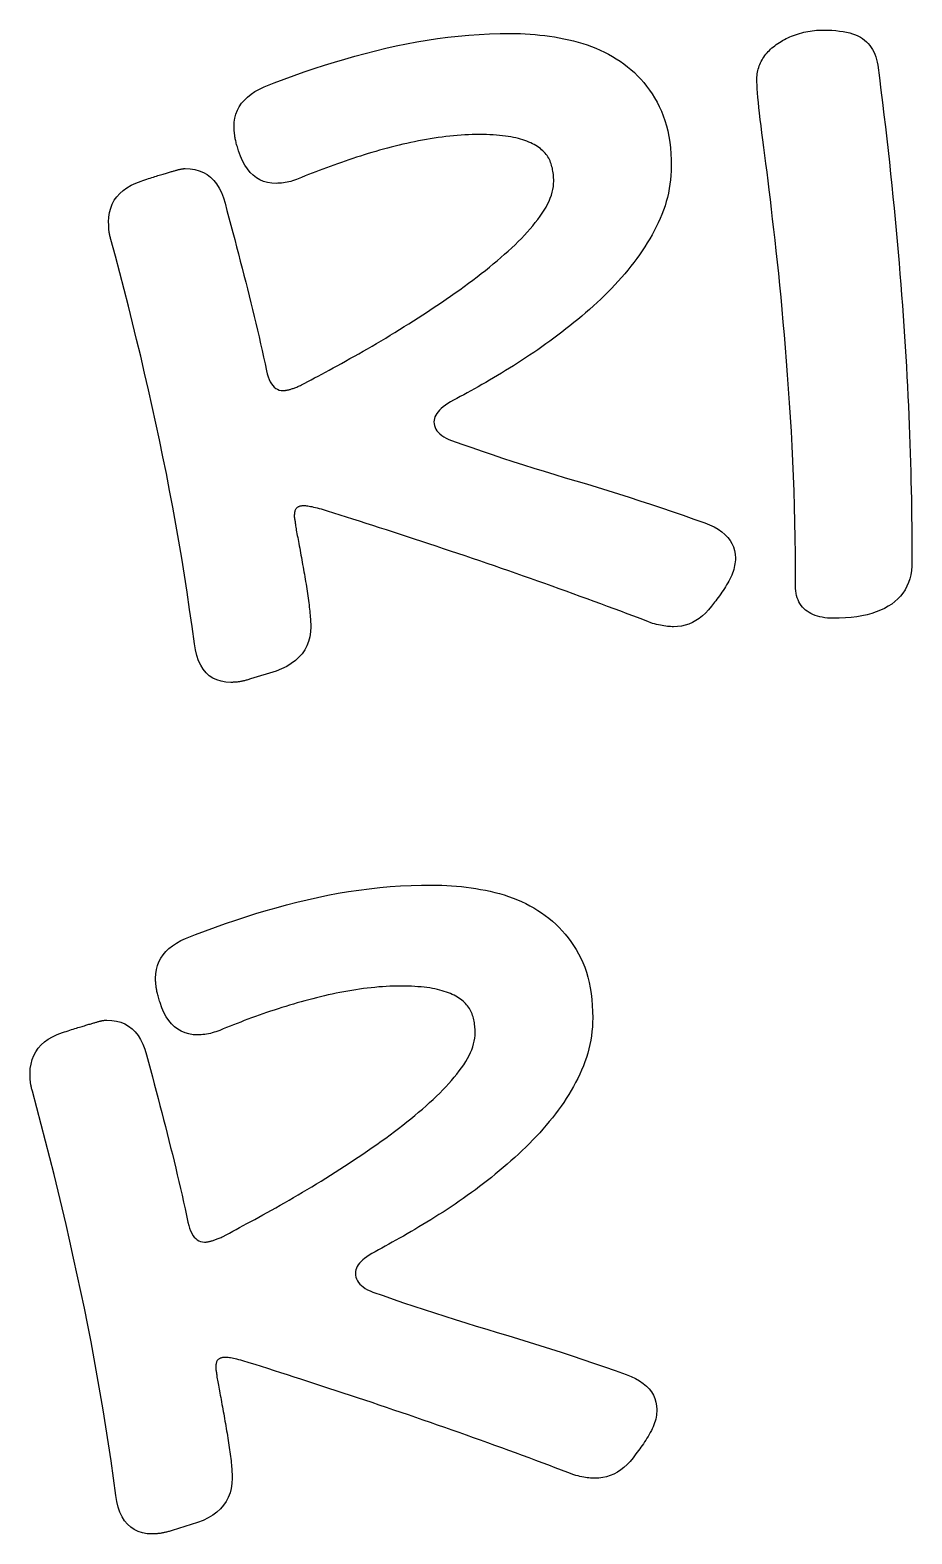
# Model space of a CAD drawing. Header units: millimetres. Extents: x 0 to 54.3, y 0.2 to 27.6.
# Drawn here: x 46.672 to 49.438, y 22.714 to 27.431 of the extents above; entities that cross this region are included whole.
import ezdxf

# ---------------------------------------------------------------- set-up
doc = ezdxf.new("R2010")
doc.units = ezdxf.units.MM

msp = doc.modelspace()

# ---------------------------------------------------------------- linework, layer by layer
for points in [[(47.5134, 26.9643), (47.5075, 26.962), (47.5016, 26.96), (47.4957, 26.9581), (47.4899, 26.9564), (47.484, 26.9549), (47.4782, 26.9536), (47.4725, 26.9525), (47.4667, 26.9517), (47.461, 26.951), (47.4553, 26.9505), (47.4496, 26.9502), (47.444, 26.9501), (47.4301, 26.9508), (47.417, 26.9529), (47.4046, 26.9564), (47.3929, 26.9613), (47.382, 26.9677), (47.3719, 26.9754), (47.3624, 26.9846), (47.3538, 26.9952), (47.3458, 27.0072), (47.3386, 27.0205), (47.3322, 27.0353), (47.3265, 27.0516), (47.325, 27.0559), (47.3237, 27.0602), (47.3224, 27.0644), (47.3212, 27.0684), (47.3201, 27.0723), (47.3191, 27.076), (47.3182, 27.0797), (47.3174, 27.0832), (47.3166, 27.0866), (47.3159, 27.0899), (47.3154, 27.093), (47.3149, 27.0961), (47.3145, 27.099), (47.3141, 27.1019), (47.3137, 27.1048), (47.3134, 27.1075), (47.3131, 27.1103), (47.3129, 27.113), (47.3127, 27.1156), (47.3125, 27.1182), (47.3124, 27.1208), (47.3123, 27.1233), (47.3122, 27.1257), (47.3122, 27.1281), (47.3129, 27.1418), (47.3148, 27.1548), (47.3181, 27.1673), (47.3227, 27.1792), (47.3286, 27.1904), (47.3358, 27.2011), (47.3443, 27.2112), (47.3542, 27.2207), (47.3653, 27.2296), (47.3777, 27.2379), (47.3915, 27.2456), (47.4066, 27.2528), (47.4378, 27.265), (47.4691, 27.2769), (47.5005, 27.2884), (47.532, 27.2994), (47.5636, 27.3101), (47.5953, 27.3204), (47.6271, 27.3303), (47.659, 27.3398), (47.691, 27.3489), (47.7231, 27.3576), (47.7553, 27.3659), (47.7876, 27.3738), (47.82, 27.3812), (47.8524, 27.388), (47.8849, 27.3941), (47.9174, 27.3996), (47.95, 27.4044), (47.9826, 27.4086), (48.0152, 27.4121), (48.048, 27.415), (48.0807, 27.4172), (48.1135, 27.4188), (48.1464, 27.4198), (48.1793, 27.4201), (48.1947, 27.42), (48.2101, 27.4196), (48.2254, 27.4189), (48.2407, 27.4179), (48.256, 27.4167), (48.2712, 27.4152), (48.2864, 27.4135), (48.3016, 27.4114), (48.3167, 27.4091), (48.3318, 27.4065), (48.3468, 27.4037), (48.3618, 27.4005), (48.3767, 27.3971), (48.3913, 27.3932), (48.4056, 27.389), (48.4197, 27.3843), (48.4335, 27.3793), (48.4471, 27.3738), (48.4604, 27.368), (48.4734, 27.3618), (48.4862, 27.3551), (48.4987, 27.3481), (48.511, 27.3407), (48.523, 27.3329), (48.5346, 27.3246), (48.546, 27.316), (48.5569, 27.3068), (48.5675, 27.2973), (48.5777, 27.2873), (48.5875, 27.2768), (48.597, 27.2659), (48.6061, 27.2545), (48.6148, 27.2427), (48.6231, 27.2305), (48.6311, 27.2178), (48.6387, 27.2047), (48.6458, 27.191), (48.6523, 27.1768), (48.6582, 27.1621), (48.6634, 27.1467), (48.6681, 27.1308), (48.6721, 27.1143), (48.6755, 27.0973), (48.6783, 27.0797), (48.6804, 27.0615), (48.682, 27.0427), (48.6829, 27.0234), (48.6832, 27.0035), (48.683, 26.9893), (48.6822, 26.9752), (48.681, 26.9612), (48.6793, 26.9473), (48.6772, 26.9335), (48.6745, 26.9198), (48.6714, 26.9062), (48.6678, 26.8927), (48.6637, 26.8793), (48.6591, 26.866), (48.654, 26.8528), (48.6485, 26.8397), (48.6425, 26.8267), (48.6363, 26.8138), (48.6297, 26.801), (48.6229, 26.7882), (48.6157, 26.7756), (48.6082, 26.7631), (48.6004, 26.7507), (48.5923, 26.7384), (48.5839, 26.7262), (48.5752, 26.7141), (48.5661, 26.702), (48.5568, 26.6901), (48.5472, 26.6783), (48.5374, 26.6666), (48.5273, 26.6549), (48.517, 26.6434), (48.5065, 26.632), (48.4958, 26.6207), (48.4849, 26.6094), (48.4737, 26.5983), (48.4623, 26.5873), (48.4507, 26.5764), (48.4389, 26.5655), (48.4268, 26.5548), (48.4146, 26.5442), (48.4024, 26.5337), (48.3901, 26.5234), (48.3777, 26.5133), (48.3654, 26.5032), (48.3529, 26.4934), (48.3404, 26.4836), (48.3279, 26.4741), (48.3153, 26.4647), (48.3027, 26.4554), (48.29, 26.4463), (48.2772, 26.4373), (48.2645, 26.4284), (48.2518, 26.4197), (48.2391, 26.4112), (48.2264, 26.4028), (48.2138, 26.3945), (48.2011, 26.3863), (48.1885, 26.3783), (48.176, 26.3704), (48.1634, 26.3627), (48.1509, 26.3551), (48.1384, 26.3476), (48.1259, 26.3402), (48.1135, 26.3331), (48.1014, 26.326), (48.0894, 26.3192), (48.0776, 26.3124), (48.0661, 26.3059), (48.0547, 26.2995), (48.0435, 26.2933), (48.0325, 26.2872), (48.0217, 26.2813), (48.0112, 26.2756), (48.0008, 26.27), (47.9906, 26.2646), (47.9823, 26.2595), (47.9748, 26.2544), (47.968, 26.2493), (47.9619, 26.2442), (47.9565, 26.239), (47.9519, 26.2339), (47.9479, 26.2287), (47.9447, 26.2234), (47.9422, 26.2182), (47.9404, 26.2129), (47.9393, 26.2076), (47.939, 26.2023), (47.9393, 26.1961), (47.9405, 26.1902), (47.9424, 26.1846), (47.9451, 26.1791), (47.9485, 26.1739), (47.9528, 26.1689), (47.9577, 26.1641), (47.9635, 26.1595), (47.97, 26.1552), (47.9773, 26.1511), (47.9853, 26.1472), (47.9941, 26.1435), (48.026, 26.1323), (48.0579, 26.1212), (48.09, 26.1102), (48.1221, 26.0994), (48.1545, 26.0887), (48.1869, 26.0781), (48.2194, 26.0676), (48.2521, 26.0572), (48.2849, 26.047), (48.3179, 26.0369), (48.3509, 26.0269), (48.3841, 26.0171), (48.4174, 26.0072), (48.4507, 25.9971), (48.4841, 25.9868), (48.5176, 25.9763), (48.5512, 25.9656), (48.5848, 25.9548), (48.6186, 25.9437), (48.6523, 25.9324), (48.6862, 25.9209), (48.7202, 25.9093), (48.7542, 25.8974), (48.7883, 25.8853), (48.8036, 25.8791), (48.8176, 25.8724), (48.8303, 25.8651), (48.8417, 25.8572), (48.8517, 25.8488), (48.8604, 25.8399), (48.8677, 25.8304), (48.8737, 25.8204), (48.8784, 25.8099), (48.8817, 25.7988), (48.8837, 25.7871), (48.8844, 25.7749), (48.8843, 25.769), (48.8838, 25.763), (48.8831, 25.7571), (48.8821, 25.7511), (48.8808, 25.7451), (48.8793, 25.7391), (48.8774, 25.7331), (48.8753, 25.7271), (48.8729, 25.721), (48.8702, 25.715), (48.8672, 25.7089), (48.8639, 25.7028), (48.8605, 25.6968), (48.857, 25.6908), (48.8534, 25.685), (48.8498, 25.6792), (48.8461, 25.6735), (48.8423, 25.6679), (48.8385, 25.6624), (48.8346, 25.6569), (48.8307, 25.6516), (48.8267, 25.6463), (48.8226, 25.6411), (48.8185, 25.6361), (48.8097, 25.6238), (48.8006, 25.6127), (48.7911, 25.6026), (48.7813, 25.5935), (48.7712, 25.5855), (48.7607, 25.5786), (48.7498, 25.5728), (48.7386, 25.568), (48.7271, 25.5643), (48.7152, 25.5616), (48.7029, 25.56), (48.6903, 25.5595), (48.6858, 25.5596), (48.6811, 25.5598), (48.6762, 25.5602), (48.6711, 25.5607), (48.6659, 25.5613), (48.6605, 25.5622), (48.6549, 25.5631), (48.6492, 25.5642), (48.6433, 25.5655), (48.6372, 25.5669), (48.6309, 25.5685), (48.6244, 25.5702), (48.605, 25.5776), (48.5854, 25.5851), (48.5655, 25.5927), (48.5454, 25.6002), (48.5251, 25.6079), (48.5045, 25.6156), (48.4837, 25.6233), (48.4626, 25.6311), (48.4413, 25.6389), (48.4198, 25.6468), (48.3981, 25.6548), (48.3761, 25.6628), (48.3539, 25.6708), (48.3317, 25.6788), (48.3094, 25.6867), (48.287, 25.6947), (48.2646, 25.7027), (48.2421, 25.7106), (48.2195, 25.7185), (48.1968, 25.7265), (48.1741, 25.7344), (48.1513, 25.7423), (48.1284, 25.7501), (48.1054, 25.758), (48.0825, 25.7659), (48.0596, 25.7736), (48.0367, 25.7814), (48.0139, 25.7891), (47.9912, 25.7967), (47.9686, 25.8043), (47.946, 25.8119), (47.9234, 25.8193), (47.9009, 25.8268), (47.8785, 25.8342), (47.8562, 25.8415), (47.8339, 25.8488), (47.8118, 25.856), (47.7899, 25.8631), (47.7684, 25.8701), (47.7471, 25.877), (47.726, 25.8838), (47.7053, 25.8904), (47.6848, 25.897), (47.6646, 25.9034), (47.6446, 25.9097), (47.6249, 25.916), (47.6055, 25.9221), (47.5864, 25.9281), (47.5798, 25.9298), (47.5735, 25.9313), (47.5676, 25.9327), (47.5621, 25.934), (47.5569, 25.9351), (47.5521, 25.9361), (47.5477, 25.9369), (47.5437, 25.9376), (47.54, 25.9381), (47.5367, 25.9384), (47.5338, 25.9387), (47.5312, 25.9387), (47.5289, 25.9387), (47.5266, 25.9386), (47.5245, 25.9383), (47.5224, 25.938), (47.5204, 25.9377), (47.5185, 25.9372), (47.5167, 25.9366), (47.515, 25.936), (47.5134, 25.9352), (47.5118, 25.9344), (47.5103, 25.9335), (47.509, 25.9325), (47.5077, 25.9314), (47.5065, 25.9301), (47.5055, 25.9286), (47.5045, 25.9269), (47.5037, 25.925), (47.5029, 25.9229), (47.5023, 25.9207), (47.5018, 25.9183), (47.5014, 25.9156), (47.5012, 25.9128), (47.501, 25.9099), (47.5009, 25.9067), (47.501, 25.9058), (47.501, 25.9048), (47.5011, 25.9039), (47.5011, 25.9028), (47.5013, 25.9018), (47.5014, 25.9007), (47.5016, 25.8995), (47.5017, 25.8984), (47.5019, 25.8972), (47.5022, 25.8959), (47.5024, 25.8947), (47.5027, 25.8933), (47.503, 25.892), (47.5033, 25.8906), (47.5035, 25.8893), (47.5037, 25.8879), (47.5039, 25.8865), (47.5041, 25.8851), (47.5042, 25.8837), (47.5043, 25.8823), (47.5044, 25.8808), (47.5045, 25.8794), (47.5045, 25.8779), (47.5045, 25.8764), (47.5054, 25.8719), (47.5064, 25.867), (47.5073, 25.862), (47.5084, 25.8567), (47.5094, 25.8512), (47.5105, 25.8455), (47.5116, 25.8395), (47.5128, 25.8333), (47.514, 25.8268), (47.5153, 25.8202), (47.5165, 25.8132), (47.5179, 25.8061), (47.5192, 25.7988), (47.5205, 25.7915), (47.5219, 25.7841), (47.5232, 25.7767), (47.5245, 25.7693), (47.5259, 25.7618), (47.5272, 25.7543), (47.5285, 25.7467), (47.5299, 25.7392), (47.5312, 25.7315), (47.5325, 25.7239), (47.5339, 25.7162), (47.5352, 25.7085), (47.5365, 25.7009), (47.5377, 25.6933), (47.5389, 25.6858), (47.5401, 25.6784), (47.5412, 25.671), (47.5423, 25.6637), (47.5434, 25.6564), (47.5444, 25.6492), (47.5454, 25.6421), (47.5463, 25.635), (47.5472, 25.628), (47.5481, 25.6212), (47.5489, 25.6145), (47.5496, 25.6081), (47.5502, 25.6018), (47.5508, 25.5958), (47.5512, 25.59), (47.5517, 25.5844), (47.552, 25.579), (47.5522, 25.5738), (47.5524, 25.5688), (47.5525, 25.564), (47.5526, 25.5595), (47.5518, 25.5433), (47.5496, 25.5279), (47.5458, 25.5134), (47.5405, 25.4997), (47.5337, 25.4869), (47.5254, 25.4749), (47.5156, 25.4638), (47.5043, 25.4534), (47.4915, 25.444), (47.4772, 25.4353), (47.4613, 25.4276), (47.444, 25.4206), (47.3638, 25.3957), (47.3609, 25.3948), (47.358, 25.394), (47.3552, 25.3932), (47.3524, 25.3924), (47.3496, 25.3917), (47.3469, 25.391), (47.3443, 25.3904), (47.3417, 25.3897), (47.3391, 25.3892), (47.3366, 25.3886), (47.3342, 25.3881), (47.3318, 25.3877), (47.3294, 25.3872), (47.327, 25.3869), (47.3246, 25.3865), (47.3221, 25.3862), (47.3196, 25.3859), (47.3171, 25.3857), (47.3146, 25.3855), (47.312, 25.3853), (47.3094, 25.3852), (47.3068, 25.3851), (47.3042, 25.385), (47.3015, 25.385), (47.2858, 25.3858), (47.2712, 25.3884), (47.2577, 25.3926), (47.2453, 25.3985), (47.2341, 25.406), (47.2241, 25.4153), (47.2151, 25.4262), (47.2074, 25.4388), (47.2007, 25.4531), (47.1952, 25.4691), (47.1908, 25.4867), (47.1876, 25.5061), (47.1803, 25.56), (47.1727, 25.6138), (47.1647, 25.6675), (47.1564, 25.7211), (47.1478, 25.7746), (47.1388, 25.8279), (47.1295, 25.8811), (47.1199, 25.9342), (47.11, 25.9871), (47.0997, 26.04), (47.089, 26.0927), (47.0781, 26.1453), (47.0668, 26.1978), (47.0553, 26.2503), (47.0435, 26.3027), (47.0315, 26.3552), (47.0192, 26.4076), (47.0066, 26.46), (46.9938, 26.5123), (46.9807, 26.5647), (46.9674, 26.617), (46.9538, 26.6693), (46.94, 26.7216), (46.9258, 26.7738), (46.925, 26.7767), (46.9242, 26.7796), (46.9234, 26.7824), (46.9228, 26.7852), (46.9222, 26.7879), (46.9216, 26.7905), (46.9211, 26.7931), (46.9207, 26.7956), (46.9203, 26.798), (46.92, 26.8004), (46.9198, 26.8027), (46.9196, 26.805), (46.9195, 26.8072), (46.9193, 26.8093), (46.9192, 26.8115), (46.9191, 26.8136), (46.919, 26.8156), (46.9189, 26.8176), (46.9189, 26.8196), (46.9188, 26.8216), (46.9188, 26.8235), (46.9187, 26.8254), (46.9187, 26.8272), (46.9187, 26.829), (46.9194, 26.8443), (46.9215, 26.8588), (46.9251, 26.8724), (46.93, 26.8852), (46.9363, 26.8971), (46.9441, 26.9082), (46.9533, 26.9185), (46.9638, 26.9279), (46.9758, 26.9365), (46.9892, 26.9442), (47.004, 26.9511), (47.0202, 26.9572), (47.0263, 26.9592), (47.0323, 26.9612), (47.0381, 26.9631), (47.0437, 26.9649), (47.049, 26.9667), (47.0543, 26.9683), (47.0593, 26.9699), (47.0641, 26.9714), (47.0688, 26.9729), (47.0733, 26.9743), (47.0775, 26.9756), (47.0816, 26.9768), (47.0856, 26.9779), (47.0894, 26.9791), (47.0931, 26.9802), (47.0967, 26.9812), (47.1001, 26.9822), (47.1034, 26.9832), (47.1066, 26.9842), (47.1097, 26.9851), (47.1127, 26.986), (47.1155, 26.9868), (47.1182, 26.9876), (47.1208, 26.9884), (47.1233, 26.9891), (47.1257, 26.9898), (47.1279, 26.9904), (47.1301, 26.991), (47.1322, 26.9916), (47.1342, 26.9921), (47.136, 26.9926), (47.1378, 26.9931), (47.1395, 26.9935), (47.1411, 26.9939), (47.1426, 26.9943), (47.144, 26.9946), (47.1453, 26.9949), (47.1466, 26.9951), (47.1479, 26.9954), (47.1492, 26.9956), (47.1505, 26.9958), (47.1517, 26.9959), (47.153, 26.9961), (47.1542, 26.9962), (47.1555, 26.9963), (47.1567, 26.9963), (47.1579, 26.9964), (47.1591, 26.9964), (47.1746, 26.9956), (47.1893, 26.9933), (47.2029, 26.9896), (47.2157, 26.9843), (47.2275, 26.9775), (47.2383, 26.9692), (47.2482, 26.9594), (47.2572, 26.9481), (47.2653, 26.9353), (47.2723, 26.9209), (47.2785, 26.9051), (47.2837, 26.8878), (47.2899, 26.8647), (47.2961, 26.8417), (47.3021, 26.8189), (47.3082, 26.7962), (47.3141, 26.7736), (47.32, 26.7511), (47.3258, 26.7288), (47.3316, 26.7065), (47.3373, 26.6844), (47.343, 26.6625), (47.3485, 26.6406), (47.3541, 26.6189), (47.3595, 26.5973), (47.3649, 26.5757), (47.3701, 26.5541), (47.3753, 26.5326), (47.3804, 26.5112), (47.3854, 26.4898), (47.3904, 26.4685), (47.3952, 26.4472), (47.4, 26.4259), (47.4046, 26.4047), (47.4092, 26.3836), (47.4137, 26.3625), (47.4162, 26.3525), (47.4191, 26.3435), (47.4223, 26.3352), (47.4258, 26.3279), (47.4296, 26.3214), (47.4337, 26.3158), (47.4382, 26.311), (47.443, 26.3071), (47.4481, 26.3041), (47.4535, 26.3019), (47.4593, 26.3006), (47.4653, 26.3002), (47.4671, 26.3002), (47.469, 26.3003), (47.4709, 26.3005), (47.4729, 26.3007), (47.4749, 26.301), (47.4769, 26.3013), (47.479, 26.3017), (47.4812, 26.3022), (47.4834, 26.3027), (47.4856, 26.3033), (47.4879, 26.3039), (47.4903, 26.3046), (47.4927, 26.3054), (47.4952, 26.3062), (47.4977, 26.3071), (47.5004, 26.3081), (47.5031, 26.3091), (47.5058, 26.3102), (47.5087, 26.3113), (47.5116, 26.3125), (47.5146, 26.3138), (47.5177, 26.3151), (47.5209, 26.3165), (47.5241, 26.318), (47.5338, 26.3231), (47.5438, 26.3285), (47.5541, 26.334), (47.5647, 26.3397), (47.5757, 26.3457), (47.5871, 26.3518), (47.5987, 26.3581), (47.6107, 26.3647), (47.6231, 26.3714), (47.6357, 26.3783), (47.6487, 26.3854), (47.6621, 26.3928), (47.6756, 26.4003), (47.6893, 26.4079), (47.703, 26.4156), (47.7169, 26.4235), (47.7308, 26.4316), (47.7449, 26.4397), (47.759, 26.448), (47.7733, 26.4565), (47.7876, 26.465), (47.8021, 26.4738), (47.8166, 26.4826), (47.8312, 26.4916), (47.8459, 26.5007), (47.8606, 26.5099), (47.8752, 26.5191), (47.8898, 26.5285), (47.9044, 26.5379), (47.9189, 26.5475), (47.9334, 26.5571), (47.948, 26.5668), (47.9624, 26.5766), (47.9769, 26.5864), (47.9913, 26.5964), (48.0057, 26.6064), (48.02, 26.6165), (48.034, 26.6266), (48.0478, 26.6367), (48.0613, 26.6468), (48.0746, 26.6569), (48.0876, 26.667), (48.1004, 26.6771), (48.1129, 26.6871), (48.1252, 26.6972), (48.1373, 26.7073), (48.1491, 26.7174), (48.1606, 26.7275), (48.1719, 26.7376), (48.1828, 26.7476), (48.1933, 26.7577), (48.2035, 26.7677), (48.2133, 26.7776), (48.2227, 26.7876), (48.2318, 26.7975), (48.2406, 26.8074), (48.2489, 26.8173), (48.2569, 26.8272), (48.2646, 26.837), (48.2719, 26.8468), (48.2787, 26.8565), (48.285, 26.8662), (48.2906, 26.8757), (48.2956, 26.8852), (48.3001, 26.8945), (48.304, 26.9038), (48.3072, 26.9129), (48.3099, 26.922), (48.312, 26.9309), (48.3135, 26.9398), (48.3143, 26.9485), (48.3146, 26.9572), (48.3146, 26.9625), (48.3144, 26.9677), (48.314, 26.9729), (48.3136, 26.978), (48.3129, 26.983), (48.3122, 26.9879), (48.3113, 26.9928), (48.3103, 26.9976), (48.3091, 27.0023), (48.3078, 27.0069), (48.3064, 27.0115), (48.3048, 27.0159), (48.3031, 27.0204), (48.3011, 27.0247), (48.2989, 27.0289), (48.2964, 27.033), (48.2938, 27.037), (48.2908, 27.0409), (48.2877, 27.0447), (48.2843, 27.0484), (48.2806, 27.052), (48.2768, 27.0555), (48.2727, 27.0589), (48.2683, 27.0622), (48.2638, 27.0654), (48.2589, 27.0685), (48.2538, 27.0715), (48.2485, 27.0743), (48.2428, 27.077), (48.237, 27.0796), (48.2308, 27.0821), (48.2244, 27.0844), (48.2178, 27.0866), (48.2109, 27.0887), (48.2037, 27.0907), (48.1962, 27.0925), (48.1885, 27.0942), (48.1804, 27.0958), (48.172, 27.0972), (48.1633, 27.0984), (48.1542, 27.0996), (48.1448, 27.1005), (48.1351, 27.1013), (48.125, 27.102), (48.1146, 27.1025), (48.1039, 27.1029), (48.0928, 27.1031), (48.0814, 27.1032), (48.0701, 27.1031), (48.0587, 27.1029), (48.0472, 27.1025), (48.0356, 27.1019), (48.0239, 27.1012), (48.0122, 27.1003), (48.0003, 27.0993), (47.9884, 27.0981), (47.9764, 27.0967), (47.9643, 27.0952), (47.9521, 27.0935), (47.9398, 27.0916), (47.9275, 27.0896), (47.9152, 27.0875), (47.903, 27.0853), (47.8907, 27.083), (47.8784, 27.0806), (47.8662, 27.078), (47.8539, 27.0754), (47.8417, 27.0726), (47.8295, 27.0698), (47.8173, 27.0668), (47.8051, 27.0637), (47.7929, 27.0605), (47.7808, 27.0572), (47.7687, 27.0538), (47.7566, 27.0503), (47.7445, 27.0468), (47.7324, 27.0432), (47.7204, 27.0395), (47.7084, 27.0358), (47.6964, 27.032), (47.6844, 27.0281), (47.6725, 27.0241), (47.6606, 27.0201), (47.6487, 27.0159), (47.6369, 27.0118), (47.6252, 27.0076), (47.6136, 27.0034), (47.602, 26.9991), (47.5906, 26.9949), (47.5793, 26.9906), (47.5681, 26.9863), (47.5569, 26.9819), (47.5459, 26.9776), (47.535, 26.9732), (47.5241, 26.9688), (47.5134, 26.9643)], [(48.9521, 27.2777), (48.9522, 27.283), (48.9525, 27.2882), (48.9531, 27.2934), (48.9538, 27.2986), (48.9548, 27.3036), (48.9561, 27.3086), (48.9575, 27.3136), (48.9592, 27.3184), (48.9611, 27.3233), (48.9632, 27.328), (48.9655, 27.3327), (48.9681, 27.3373), (48.9708, 27.3419), (48.9738, 27.3463), (48.9769, 27.3507), (48.9802, 27.3549), (48.9836, 27.3591), (48.9872, 27.3631), (48.991, 27.3671), (48.995, 27.371), (48.9991, 27.3747), (49.0035, 27.3784), (49.0079, 27.3819), (49.0126, 27.3854), (49.0174, 27.3888), (49.0224, 27.392), (49.0275, 27.3951), (49.0327, 27.3982), (49.038, 27.4011), (49.0435, 27.4039), (49.0492, 27.4066), (49.0549, 27.4091), (49.0608, 27.4116), (49.0669, 27.414), (49.0731, 27.4162), (49.0794, 27.4183), (49.0858, 27.4203), (49.0923, 27.4222), (49.0988, 27.4238), (49.1054, 27.4253), (49.112, 27.4266), (49.1188, 27.4277), (49.1255, 27.4286), (49.1324, 27.4294), (49.1393, 27.43), (49.1463, 27.4305), (49.1533, 27.4307), (49.1604, 27.4308), (49.174, 27.4306), (49.187, 27.4301), (49.1994, 27.4291), (49.2112, 27.4278), (49.2224, 27.4262), (49.2329, 27.4241), (49.2429, 27.4217), (49.2522, 27.4189), (49.2609, 27.4158), (49.2689, 27.4123), (49.2764, 27.4084), (49.2832, 27.4041), (49.2896, 27.3994), (49.2955, 27.3944), (49.3009, 27.3889), (49.306, 27.3829), (49.3106, 27.3766), (49.3148, 27.3698), (49.3186, 27.3626), (49.322, 27.355), (49.325, 27.347), (49.3275, 27.3386), (49.3296, 27.3297), (49.3313, 27.3204), (49.3363, 27.2811), (49.3411, 27.2422), (49.3458, 27.2036), (49.3504, 27.1654), (49.3548, 27.1276), (49.3591, 27.0901), (49.3633, 27.0529), (49.3673, 27.0161), (49.3712, 26.9797), (49.375, 26.9437), (49.3786, 26.908), (49.3821, 26.8726), (49.3854, 26.8376), (49.3887, 26.8028), (49.3918, 26.7683), (49.3948, 26.7341), (49.3977, 26.7002), (49.4005, 26.6665), (49.4032, 26.6331), (49.4058, 26.6), (49.4083, 26.5671), (49.4106, 26.5346), (49.4129, 26.5023), (49.415, 26.4702), (49.417, 26.4384), (49.419, 26.4069), (49.4208, 26.3755), (49.4225, 26.3444), (49.4241, 26.3135), (49.4257, 26.2828), (49.4271, 26.2524), (49.4284, 26.2221), (49.4297, 26.1921), (49.4308, 26.1623), (49.4319, 26.1328), (49.4328, 26.1034), (49.4337, 26.0743), (49.4344, 26.0453), (49.4351, 26.0165), (49.4358, 25.9878), (49.4363, 25.9593), (49.4368, 25.9309), (49.4372, 25.9028), (49.4376, 25.8747), (49.4378, 25.8469), (49.438, 25.8192), (49.4381, 25.7916), (49.4381, 25.7642), (49.4377, 25.7497), (49.4364, 25.7358), (49.4342, 25.7225), (49.4311, 25.7098), (49.4272, 25.6978), (49.4223, 25.6864), (49.4166, 25.6755), (49.4101, 25.6653), (49.4026, 25.6557), (49.3942, 25.6468), (49.385, 25.6384), (49.3749, 25.6307), (49.364, 25.6236), (49.3523, 25.6171), (49.3397, 25.6112), (49.3264, 25.606), (49.3122, 25.6013), (49.2973, 25.5973), (49.2815, 25.5939), (49.2649, 25.5911), (49.2476, 25.589), (49.2294, 25.5874), (49.2104, 25.5865), (49.1907, 25.5862), (49.1816, 25.5864), (49.1729, 25.5869), (49.1646, 25.5878), (49.1565, 25.5891), (49.1488, 25.5907), (49.1415, 25.5927), (49.1344, 25.595), (49.1277, 25.5977), (49.1214, 25.6007), (49.1154, 25.6041), (49.1097, 25.6079), (49.1043, 25.612), (49.0993, 25.6165), (49.0948, 25.6213), (49.0907, 25.6264), (49.087, 25.6319), (49.0837, 25.6377), (49.0809, 25.6438), (49.0785, 25.6503), (49.0766, 25.6571), (49.0751, 25.6643), (49.074, 25.6717), (49.0734, 25.6795), (49.0731, 25.6877), (49.073, 25.7385), (49.0726, 25.7887), (49.072, 25.8384), (49.0711, 25.8876), (49.0699, 25.9362), (49.0685, 25.9844), (49.0668, 26.0319), (49.0648, 26.079), (49.0626, 26.1255), (49.0602, 26.1715), (49.0574, 26.217), (49.0544, 26.2619), (49.0513, 26.3061), (49.0481, 26.3496), (49.0448, 26.3922), (49.0415, 26.4339), (49.0381, 26.4749), (49.0346, 26.515), (49.0311, 26.5542), (49.0275, 26.5927), (49.0239, 26.6303), (49.0202, 26.6671), (49.0164, 26.7031), (49.0126, 26.7382), (49.0088, 26.7724), (49.005, 26.8057), (49.0013, 26.8381), (48.9977, 26.8695), (48.9941, 26.8999), (48.9906, 26.9294), (48.9871, 26.9579), (48.9837, 26.9855), (48.9804, 27.0121), (48.9771, 27.0378), (48.9739, 27.0625), (48.9708, 27.0863), (48.9678, 27.109), (48.965, 27.1304), (48.9626, 27.1507), (48.9604, 27.1697), (48.9584, 27.1875), (48.9567, 27.204), (48.9553, 27.2194), (48.9541, 27.2335), (48.9532, 27.2464), (48.9526, 27.258), (48.9522, 27.2685), (48.9521, 27.2777)], [(47.267, 24.2937), (47.2611, 24.2914), (47.2552, 24.2893), (47.2493, 24.2875), (47.2435, 24.2858), (47.2377, 24.2843), (47.2319, 24.283), (47.2261, 24.2819), (47.2204, 24.281), (47.2146, 24.2803), (47.2089, 24.2798), (47.2033, 24.2795), (47.1976, 24.2794), (47.1837, 24.2801), (47.1706, 24.2823), (47.1582, 24.2858), (47.1466, 24.2907), (47.1357, 24.2971), (47.1255, 24.3048), (47.1161, 24.314), (47.1074, 24.3245), (47.0995, 24.3365), (47.0923, 24.3499), (47.0858, 24.3647), (47.0801, 24.3809), (47.0786, 24.3853), (47.0773, 24.3896), (47.076, 24.3937), (47.0748, 24.3977), (47.0738, 24.4016), (47.0727, 24.4054), (47.0718, 24.4091), (47.071, 24.4126), (47.0702, 24.416), (47.0696, 24.4193), (47.069, 24.4224), (47.0685, 24.4254), (47.0681, 24.4284), (47.0677, 24.4313), (47.0673, 24.4341), (47.067, 24.4369), (47.0668, 24.4397), (47.0665, 24.4424), (47.0663, 24.445), (47.0661, 24.4476), (47.066, 24.4501), (47.0659, 24.4526), (47.0659, 24.4551), (47.0658, 24.4575), (47.0665, 24.4711), (47.0685, 24.4842), (47.0717, 24.4967), (47.0763, 24.5085), (47.0822, 24.5198), (47.0894, 24.5305), (47.098, 24.5406), (47.1078, 24.5501), (47.1189, 24.559), (47.1314, 24.5673), (47.1451, 24.575), (47.1602, 24.5821), (47.1914, 24.5944), (47.2227, 24.6063), (47.2541, 24.6177), (47.2856, 24.6288), (47.3172, 24.6395), (47.3489, 24.6498), (47.3807, 24.6597), (47.4126, 24.6692), (47.4446, 24.6783), (47.4767, 24.687), (47.5089, 24.6953), (47.5412, 24.7032), (47.5736, 24.7106), (47.606, 24.7173), (47.6385, 24.7235), (47.671, 24.7289), (47.7036, 24.7337), (47.7362, 24.7379), (47.7689, 24.7415), (47.8016, 24.7444), (47.8344, 24.7466), (47.8672, 24.7482), (47.9, 24.7492), (47.933, 24.7495), (47.9484, 24.7494), (47.9637, 24.749), (47.9791, 24.7483), (47.9944, 24.7473), (48.0096, 24.7461), (48.0249, 24.7446), (48.0401, 24.7428), (48.0552, 24.7408), (48.0703, 24.7385), (48.0854, 24.7359), (48.1005, 24.733), (48.1155, 24.7299), (48.1303, 24.7264), (48.1449, 24.7226), (48.1592, 24.7183), (48.1733, 24.7137), (48.1871, 24.7086), (48.2007, 24.7032), (48.214, 24.6974), (48.227, 24.6911), (48.2398, 24.6845), (48.2523, 24.6775), (48.2646, 24.6701), (48.2766, 24.6623), (48.2883, 24.654), (48.2996, 24.6453), (48.3105, 24.6362), (48.3211, 24.6266), (48.3313, 24.6166), (48.3411, 24.6062), (48.3506, 24.5953), (48.3597, 24.5839), (48.3684, 24.5721), (48.3767, 24.5599), (48.3847, 24.5472), (48.3923, 24.5341), (48.3994, 24.5204), (48.4059, 24.5062), (48.4118, 24.4914), (48.4171, 24.4761), (48.4217, 24.4602), (48.4257, 24.4437), (48.4291, 24.4266), (48.4319, 24.409), (48.4341, 24.3908), (48.4356, 24.3721), (48.4365, 24.3528), (48.4368, 24.3329), (48.4366, 24.3187), (48.4359, 24.3046), (48.4347, 24.2906), (48.433, 24.2767), (48.4308, 24.2629), (48.4282, 24.2492), (48.425, 24.2356), (48.4214, 24.2221), (48.4173, 24.2087), (48.4127, 24.1954), (48.4077, 24.1822), (48.4021, 24.169), (48.3962, 24.156), (48.3899, 24.1431), (48.3834, 24.1303), (48.3765, 24.1176), (48.3693, 24.105), (48.3618, 24.0925), (48.354, 24.0801), (48.3459, 24.0678), (48.3375, 24.0555), (48.3288, 24.0434), (48.3198, 24.0314), (48.3104, 24.0195), (48.3008, 24.0077), (48.291, 23.9959), (48.2809, 23.9843), (48.2707, 23.9728), (48.2602, 23.9614), (48.2494, 23.95), (48.2385, 23.9388), (48.2273, 23.9277), (48.2159, 23.9167), (48.2043, 23.9057), (48.1925, 23.8949), (48.1804, 23.8842), (48.1683, 23.8736), (48.156, 23.8631), (48.1437, 23.8528), (48.1314, 23.8426), (48.119, 23.8326), (48.1066, 23.8227), (48.0941, 23.813), (48.0815, 23.8035), (48.0689, 23.794), (48.0563, 23.7848), (48.0436, 23.7756), (48.0309, 23.7667), (48.0181, 23.7578), (48.0054, 23.7491), (47.9927, 23.7406), (47.98, 23.7321), (47.9674, 23.7238), (47.9548, 23.7157), (47.9422, 23.7077), (47.9296, 23.6998), (47.917, 23.692), (47.9045, 23.6844), (47.892, 23.677), (47.8795, 23.6696), (47.8672, 23.6624), (47.855, 23.6554), (47.843, 23.6485), (47.8313, 23.6418), (47.8197, 23.6353), (47.8083, 23.6289), (47.7971, 23.6227), (47.7862, 23.6166), (47.7754, 23.6107), (47.7648, 23.6049), (47.7544, 23.5994), (47.7442, 23.5939), (47.736, 23.5889), (47.7284, 23.5838), (47.7216, 23.5787), (47.7155, 23.5736), (47.7102, 23.5684), (47.7055, 23.5632), (47.7015, 23.558), (47.6983, 23.5528), (47.6958, 23.5475), (47.694, 23.5423), (47.6929, 23.537), (47.6926, 23.5316), (47.693, 23.5255), (47.6941, 23.5196), (47.696, 23.5139), (47.6987, 23.5085), (47.7022, 23.5032), (47.7064, 23.4982), (47.7114, 23.4935), (47.7171, 23.4889), (47.7236, 23.4846), (47.7309, 23.4804), (47.739, 23.4765), (47.7478, 23.4729), (47.7796, 23.4617), (47.8115, 23.4506), (47.8436, 23.4396), (47.8758, 23.4288), (47.9081, 23.418), (47.9405, 23.4074), (47.9731, 23.397), (48.0058, 23.3866), (48.0386, 23.3764), (48.0715, 23.3663), (48.1045, 23.3563), (48.1377, 23.3465), (48.171, 23.3366), (48.2043, 23.3265), (48.2378, 23.3162), (48.2713, 23.3057), (48.3048, 23.295), (48.3385, 23.2841), (48.3722, 23.2731), (48.406, 23.2618), (48.4398, 23.2503), (48.4738, 23.2386), (48.5078, 23.2268), (48.5419, 23.2147), (48.5572, 23.2085), (48.5713, 23.2017), (48.584, 23.1944), (48.5953, 23.1866), (48.6053, 23.1782), (48.614, 23.1693), (48.6213, 23.1598), (48.6274, 23.1498), (48.632, 23.1392), (48.6354, 23.1281), (48.6374, 23.1165), (48.638, 23.1043), (48.6379, 23.0984), (48.6375, 23.0924), (48.6368, 23.0864), (48.6358, 23.0805), (48.6345, 23.0745), (48.6329, 23.0685), (48.6311, 23.0625), (48.6289, 23.0564), (48.6265, 23.0504), (48.6238, 23.0443), (48.6208, 23.0383), (48.6176, 23.0322), (48.6141, 23.0262), (48.6106, 23.0202), (48.607, 23.0143), (48.6034, 23.0086), (48.5997, 23.0029), (48.596, 22.9972), (48.5922, 22.9917), (48.5883, 22.9863), (48.5843, 22.9809), (48.5803, 22.9757), (48.5763, 22.9705), (48.5722, 22.9654), (48.5634, 22.9532), (48.5543, 22.942), (48.5448, 22.9319), (48.535, 22.9229), (48.5248, 22.9149), (48.5143, 22.908), (48.5034, 22.9022), (48.4922, 22.8974), (48.4807, 22.8936), (48.4688, 22.891), (48.4565, 22.8894), (48.444, 22.8889), (48.4394, 22.8889), (48.4347, 22.8892), (48.4298, 22.8895), (48.4248, 22.89), (48.4195, 22.8907), (48.4141, 22.8915), (48.4086, 22.8925), (48.4028, 22.8936), (48.3969, 22.8949), (48.3908, 22.8963), (48.3845, 22.8978), (48.3781, 22.8995), (48.3587, 22.907), (48.339, 22.9145), (48.3192, 22.922), (48.299, 22.9296), (48.2787, 22.9373), (48.2581, 22.9449), (48.2373, 22.9527), (48.2163, 22.9605), (48.195, 22.9683), (48.1734, 22.9762), (48.1517, 22.9841), (48.1297, 22.9921), (48.1076, 23.0001), (48.0853, 23.0081), (48.063, 23.0161), (48.0407, 23.0241), (48.0182, 23.032), (47.9957, 23.04), (47.9731, 23.0479), (47.9505, 23.0558), (47.9277, 23.0637), (47.9049, 23.0716), (47.882, 23.0795), (47.8591, 23.0874), (47.8361, 23.0952), (47.8132, 23.103), (47.7903, 23.1108), (47.7676, 23.1184), (47.7448, 23.1261), (47.7222, 23.1337), (47.6996, 23.1412), (47.6771, 23.1487), (47.6546, 23.1562), (47.6322, 23.1636), (47.6098, 23.1709), (47.5875, 23.1782), (47.5654, 23.1854), (47.5436, 23.1925), (47.522, 23.1995), (47.5007, 23.2064), (47.4797, 23.2132), (47.4589, 23.2198), (47.4384, 23.2264), (47.4182, 23.2328), (47.3982, 23.2391), (47.3786, 23.2453), (47.3592, 23.2514), (47.34, 23.2574), (47.3334, 23.2591), (47.3271, 23.2607), (47.3212, 23.2621), (47.3157, 23.2634), (47.3106, 23.2645), (47.3058, 23.2654), (47.3014, 23.2663), (47.2973, 23.2669), (47.2936, 23.2674), (47.2903, 23.2678), (47.2874, 23.268), (47.2848, 23.2681), (47.2825, 23.2681), (47.2803, 23.2679), (47.2781, 23.2677), (47.276, 23.2674), (47.2741, 23.267), (47.2722, 23.2666), (47.2703, 23.266), (47.2686, 23.2653), (47.267, 23.2646), (47.2654, 23.2638), (47.264, 23.2629), (47.2626, 23.2619), (47.2613, 23.2607), (47.2601, 23.2594), (47.2591, 23.2579), (47.2581, 23.2562), (47.2573, 23.2544), (47.2566, 23.2523), (47.256, 23.2501), (47.2555, 23.2476), (47.2551, 23.245), (47.2548, 23.2422), (47.2546, 23.2392), (47.2546, 23.2361), (47.2546, 23.2352), (47.2546, 23.2342), (47.2547, 23.2332), (47.2548, 23.2322), (47.2549, 23.2311), (47.255, 23.2301), (47.2552, 23.2289), (47.2554, 23.2278), (47.2556, 23.2265), (47.2558, 23.2253), (47.2561, 23.224), (47.2564, 23.2227), (47.2566, 23.2214), (47.2569, 23.22), (47.2571, 23.2186), (47.2573, 23.2173), (47.2575, 23.2159), (47.2577, 23.2145), (47.2578, 23.2131), (47.2579, 23.2116), (47.258, 23.2102), (47.2581, 23.2087), (47.2581, 23.2073), (47.2581, 23.2058), (47.259, 23.2012), (47.26, 23.1964), (47.261, 23.1914), (47.262, 23.1861), (47.2631, 23.1806), (47.2641, 23.1749), (47.2653, 23.1689), (47.2664, 23.1627), (47.2677, 23.1562), (47.2689, 23.1495), (47.2702, 23.1426), (47.2715, 23.1355), (47.2728, 23.1282), (47.2742, 23.1208), (47.2755, 23.1135), (47.2768, 23.1061), (47.2782, 23.0986), (47.2795, 23.0912), (47.2808, 23.0837), (47.2822, 23.0761), (47.2835, 23.0685), (47.2848, 23.0609), (47.2862, 23.0532), (47.2875, 23.0455), (47.2888, 23.0379), (47.2901, 23.0302), (47.2914, 23.0227), (47.2926, 23.0152), (47.2937, 23.0077), (47.2949, 23.0004), (47.296, 22.9931), (47.297, 22.9858), (47.298, 22.9786), (47.299, 22.9715), (47.3, 22.9644), (47.3009, 22.9574), (47.3017, 22.9505), (47.3025, 22.9439), (47.3032, 22.9374), (47.3038, 22.9312), (47.3044, 22.9252), (47.3049, 22.9194), (47.3053, 22.9137), (47.3056, 22.9083), (47.3059, 22.9032), (47.3061, 22.8982), (47.3062, 22.8934), (47.3062, 22.8889), (47.3055, 22.8727), (47.3032, 22.8573), (47.2994, 22.8428), (47.2941, 22.8291), (47.2874, 22.8163), (47.2791, 22.8043), (47.2693, 22.7931), (47.2579, 22.7828), (47.2451, 22.7733), (47.2308, 22.7647), (47.2149, 22.7569), (47.1976, 22.75), (47.1175, 22.7251), (47.1145, 22.7242), (47.1116, 22.7233), (47.1088, 22.7225), (47.106, 22.7218), (47.1033, 22.7211), (47.1006, 22.7204), (47.0979, 22.7197), (47.0953, 22.7191), (47.0928, 22.7185), (47.0903, 22.718), (47.0878, 22.7175), (47.0854, 22.717), (47.083, 22.7166), (47.0806, 22.7162), (47.0782, 22.7159), (47.0757, 22.7156), (47.0732, 22.7153), (47.0707, 22.715), (47.0682, 22.7148), (47.0656, 22.7147), (47.0631, 22.7145), (47.0605, 22.7144), (47.0578, 22.7144), (47.0552, 22.7144), (47.0394, 22.7152), (47.0248, 22.7177), (47.0113, 22.7219), (46.999, 22.7278), (46.9878, 22.7354), (46.9777, 22.7446), (46.9688, 22.7556), (46.961, 22.7682), (46.9543, 22.7825), (46.9488, 22.7984), (46.9444, 22.8161), (46.9412, 22.8354), (46.9339, 22.8894), (46.9263, 22.9432), (46.9183, 22.9969), (46.91, 23.0505), (46.9014, 23.1039), (46.8925, 23.1573), (46.8832, 23.2105), (46.8735, 23.2636), (46.8636, 23.3165), (46.8533, 23.3694), (46.8427, 23.4221), (46.8317, 23.4746), (46.8204, 23.5272), (46.8089, 23.5796), (46.7972, 23.6321), (46.7851, 23.6846), (46.7728, 23.737), (46.7603, 23.7894), (46.7474, 23.8417), (46.7344, 23.8941), (46.721, 23.9464), (46.7074, 23.9987), (46.6936, 24.0509), (46.6795, 24.1032), (46.6786, 24.1061), (46.6778, 24.109), (46.6771, 24.1118), (46.6764, 24.1145), (46.6758, 24.1172), (46.6752, 24.1199), (46.6748, 24.1224), (46.6743, 24.1249), (46.674, 24.1274), (46.6737, 24.1298), (46.6734, 24.1321), (46.6732, 24.1343), (46.6731, 24.1365), (46.673, 24.1387), (46.6729, 24.1408), (46.6727, 24.1429), (46.6727, 24.145), (46.6726, 24.147), (46.6725, 24.149), (46.6724, 24.1509), (46.6724, 24.1529), (46.6724, 24.1547), (46.6724, 24.1566), (46.6723, 24.1584), (46.6731, 24.1737), (46.6752, 24.1881), (46.6787, 24.2018), (46.6836, 24.2146), (46.69, 24.2265), (46.6977, 24.2376), (46.7069, 24.2479), (46.7175, 24.2573), (46.7294, 24.2659), (46.7428, 24.2736), (46.7576, 24.2805), (46.7738, 24.2866), (46.78, 24.2886), (46.7859, 24.2906), (46.7917, 24.2925), (46.7973, 24.2943), (46.8027, 24.296), (46.8079, 24.2977), (46.8129, 24.2993), (46.8178, 24.3008), (46.8224, 24.3023), (46.8269, 24.3036), (46.8312, 24.3049), (46.8353, 24.3061), (46.8392, 24.3073), (46.843, 24.3084), (46.8467, 24.3095), (46.8503, 24.3106), (46.8538, 24.3116), (46.8571, 24.3126), (46.8603, 24.3135), (46.8634, 24.3145), (46.8663, 24.3153), (46.8691, 24.3162), (46.8719, 24.317), (46.8744, 24.3177), (46.8769, 24.3184), (46.8793, 24.3191), (46.8816, 24.3198), (46.8837, 24.3204), (46.8858, 24.321), (46.8878, 24.3215), (46.8897, 24.322), (46.8915, 24.3225), (46.8931, 24.3229), (46.8947, 24.3233), (46.8962, 24.3236), (46.8976, 24.324), (46.8989, 24.3242), (46.9002, 24.3245), (46.9015, 24.3247), (46.9028, 24.3249), (46.9041, 24.3251), (46.9054, 24.3253), (46.9066, 24.3254), (46.9079, 24.3255), (46.9091, 24.3256), (46.9103, 24.3257), (46.9115, 24.3257), (46.9127, 24.3257), (46.9283, 24.325), (46.9429, 24.3227), (46.9566, 24.3189), (46.9693, 24.3137), (46.9811, 24.3069), (46.992, 24.2986), (47.0019, 24.2888), (47.0108, 24.2775), (47.0189, 24.2646), (47.026, 24.2503), (47.0321, 24.2345), (47.0374, 24.2171), (47.0436, 24.194), (47.0497, 24.1711), (47.0558, 24.1482), (47.0618, 24.1255), (47.0677, 24.1029), (47.0736, 24.0805), (47.0795, 24.0581), (47.0852, 24.0359), (47.0909, 24.0138), (47.0966, 23.9918), (47.1022, 23.97), (47.1077, 23.9483), (47.1131, 23.9266), (47.1185, 23.905), (47.1238, 23.8835), (47.129, 23.862), (47.1341, 23.8406), (47.1391, 23.8192), (47.144, 23.7978), (47.1488, 23.7765), (47.1536, 23.7553), (47.1583, 23.7341), (47.1628, 23.713), (47.1673, 23.6919), (47.1699, 23.6819), (47.1727, 23.6728), (47.1759, 23.6646), (47.1794, 23.6573), (47.1832, 23.6508), (47.1874, 23.6451), (47.1918, 23.6404), (47.1966, 23.6365), (47.2017, 23.6334), (47.2071, 23.6313), (47.2129, 23.63), (47.219, 23.6296), (47.2208, 23.6296), (47.2226, 23.6297), (47.2245, 23.6298), (47.2265, 23.63), (47.2285, 23.6303), (47.2305, 23.6307), (47.2326, 23.6311), (47.2348, 23.6315), (47.237, 23.6321), (47.2392, 23.6326), (47.2415, 23.6333), (47.2439, 23.634), (47.2463, 23.6348), (47.2488, 23.6356), (47.2514, 23.6365), (47.254, 23.6375), (47.2567, 23.6385), (47.2595, 23.6396), (47.2623, 23.6407), (47.2653, 23.6419), (47.2683, 23.6432), (47.2713, 23.6445), (47.2745, 23.6459), (47.2777, 23.6474), (47.2874, 23.6525), (47.2974, 23.6578), (47.3077, 23.6634), (47.3184, 23.6691), (47.3294, 23.6751), (47.3407, 23.6812), (47.3524, 23.6875), (47.3644, 23.694), (47.3767, 23.7008), (47.3894, 23.7077), (47.4024, 23.7148), (47.4157, 23.7221), (47.4293, 23.7296), (47.4429, 23.7373), (47.4567, 23.745), (47.4705, 23.7529), (47.4845, 23.7609), (47.4985, 23.7691), (47.5127, 23.7774), (47.5269, 23.7858), (47.5412, 23.7944), (47.5557, 23.8031), (47.5702, 23.812), (47.5849, 23.821), (47.5995, 23.8301), (47.6142, 23.8392), (47.6288, 23.8485), (47.6434, 23.8579), (47.658, 23.8673), (47.6726, 23.8768), (47.6871, 23.8864), (47.7016, 23.8961), (47.7161, 23.9059), (47.7305, 23.9158), (47.7449, 23.9258), (47.7594, 23.9358), (47.7736, 23.9459), (47.7876, 23.956), (47.8014, 23.9661), (47.8149, 23.9762), (47.8282, 23.9862), (47.8413, 23.9963), (47.854, 24.0064), (47.8666, 24.0165), (47.8789, 24.0266), (47.8909, 24.0367), (47.9027, 24.0468), (47.9143, 24.0569), (47.9255, 24.067), (47.9364, 24.077), (47.9469, 24.087), (47.9571, 24.097), (47.9669, 24.107), (47.9764, 24.117), (47.9854, 24.1269), (47.9942, 24.1368), (48.0026, 24.1467), (48.0106, 24.1565), (48.0182, 24.1664), (48.0255, 24.1762), (48.0324, 24.1859), (48.0386, 24.1956), (48.0442, 24.2051), (48.0493, 24.2146), (48.0537, 24.2239), (48.0576, 24.2331), (48.0609, 24.2423), (48.0635, 24.2513), (48.0656, 24.2603), (48.0671, 24.2692), (48.068, 24.2779), (48.0683, 24.2866), (48.0682, 24.2919), (48.068, 24.2971), (48.0677, 24.3023), (48.0672, 24.3073), (48.0666, 24.3123), (48.0658, 24.3173), (48.0649, 24.3221), (48.0639, 24.3269), (48.0628, 24.3316), (48.0615, 24.3363), (48.06, 24.3408), (48.0585, 24.3453), (48.0567, 24.3497), (48.0547, 24.354), (48.0525, 24.3582), (48.0501, 24.3623), (48.0474, 24.3663), (48.0445, 24.3702), (48.0413, 24.3741), (48.0379, 24.3778), (48.0343, 24.3814), (48.0304, 24.3849), (48.0263, 24.3883), (48.022, 24.3916), (48.0174, 24.3948), (48.0126, 24.3979), (48.0075, 24.4008), (48.0021, 24.4037), (47.9965, 24.4064), (47.9906, 24.409), (47.9845, 24.4114), (47.9781, 24.4138), (47.9714, 24.416), (47.9645, 24.4181), (47.9573, 24.42), (47.9499, 24.4219), (47.9421, 24.4236), (47.9341, 24.4251), (47.9257, 24.4266), (47.9169, 24.4278), (47.9079, 24.4289), (47.8985, 24.4299), (47.8887, 24.4307), (47.8786, 24.4314), (47.8682, 24.4319), (47.8575, 24.4323), (47.8464, 24.4325), (47.835, 24.4326), (47.8237, 24.4325), (47.8123, 24.4322), (47.8008, 24.4318), (47.7892, 24.4313), (47.7776, 24.4306), (47.7658, 24.4297), (47.754, 24.4286), (47.742, 24.4274), (47.73, 24.4261), (47.7179, 24.4245), (47.7057, 24.4228), (47.6935, 24.421), (47.6812, 24.419), (47.6689, 24.4169), (47.6566, 24.4147), (47.6443, 24.4124), (47.6321, 24.41), (47.6198, 24.4074), (47.6076, 24.4048), (47.5953, 24.402), (47.5831, 24.3991), (47.5709, 24.3961), (47.5588, 24.393), (47.5466, 24.3898), (47.5344, 24.3865), (47.5223, 24.3832), (47.5102, 24.3797), (47.4981, 24.3762), (47.4861, 24.3726), (47.474, 24.3689), (47.462, 24.3652), (47.45, 24.3613), (47.4381, 24.3574), (47.4261, 24.3535), (47.4142, 24.3494), (47.4024, 24.3453), (47.3905, 24.3412), (47.3788, 24.337), (47.3672, 24.3327), (47.3557, 24.3285), (47.3442, 24.3242), (47.3329, 24.3199), (47.3217, 24.3156), (47.3106, 24.3113), (47.2995, 24.3069), (47.2886, 24.3025), (47.2778, 24.2981), (47.267, 24.2937)]]:
    msp.add_lwpolyline(points, close=True)

doc.saveas('drawing.dxf')
